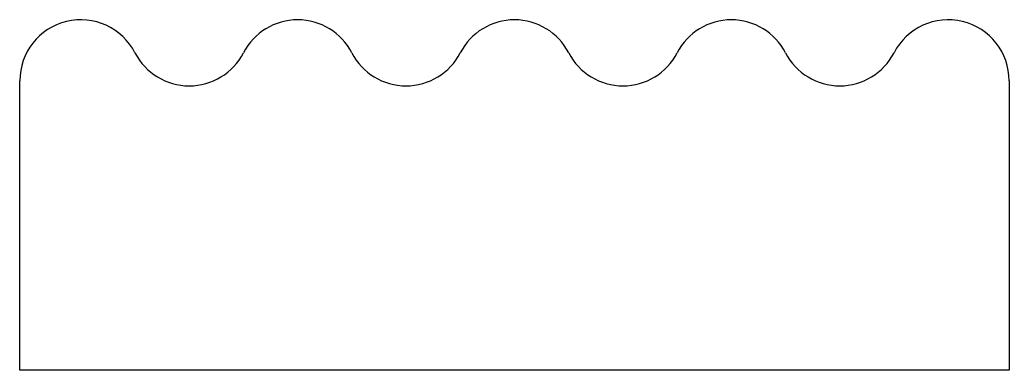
# Model space of a CAD drawing. Header units: millimetres. Extents: x -36.5 to 36.5, y -10.9 to 15.
import ezdxf

# ---------------------------------------------------------------- set-up
doc = ezdxf.new("R2010")
doc.units = ezdxf.units.MM

msp = doc.modelspace()

# ---------------------------------------------------------------- linework, layer by layer
at = {"color": 7, "linetype": 'Continuous', "lineweight": 25}
for p, q in [((-36.5, -10.86), (-36.5, 10.5)), ((36.5, 10.5), (36.5, -10.86)), ((36.5, -10.86), (-36.5, -10.86))]:
    msp.add_line(p, q, dxfattribs=at)
for centre, start, end in [((-32, 10.5), 27.26604, 180), ((-16, 10.5), 27.26604, 152.73396), ((0, 10.5), 27.26604, 152.73396), ((16, 10.5), 27.26604, 152.73396), ((32, 10.5), 0, 152.73396), ((-24, 14.623), 207.26604, 332.73396), ((-8, 14.623), 207.26604, 332.73396), ((8, 14.623), 207.26604, 332.73396), ((24, 14.623), 207.26604, 332.73396)]:
    msp.add_arc(centre, 4.5, start, end, dxfattribs=at)

doc.saveas('drawing.dxf')
